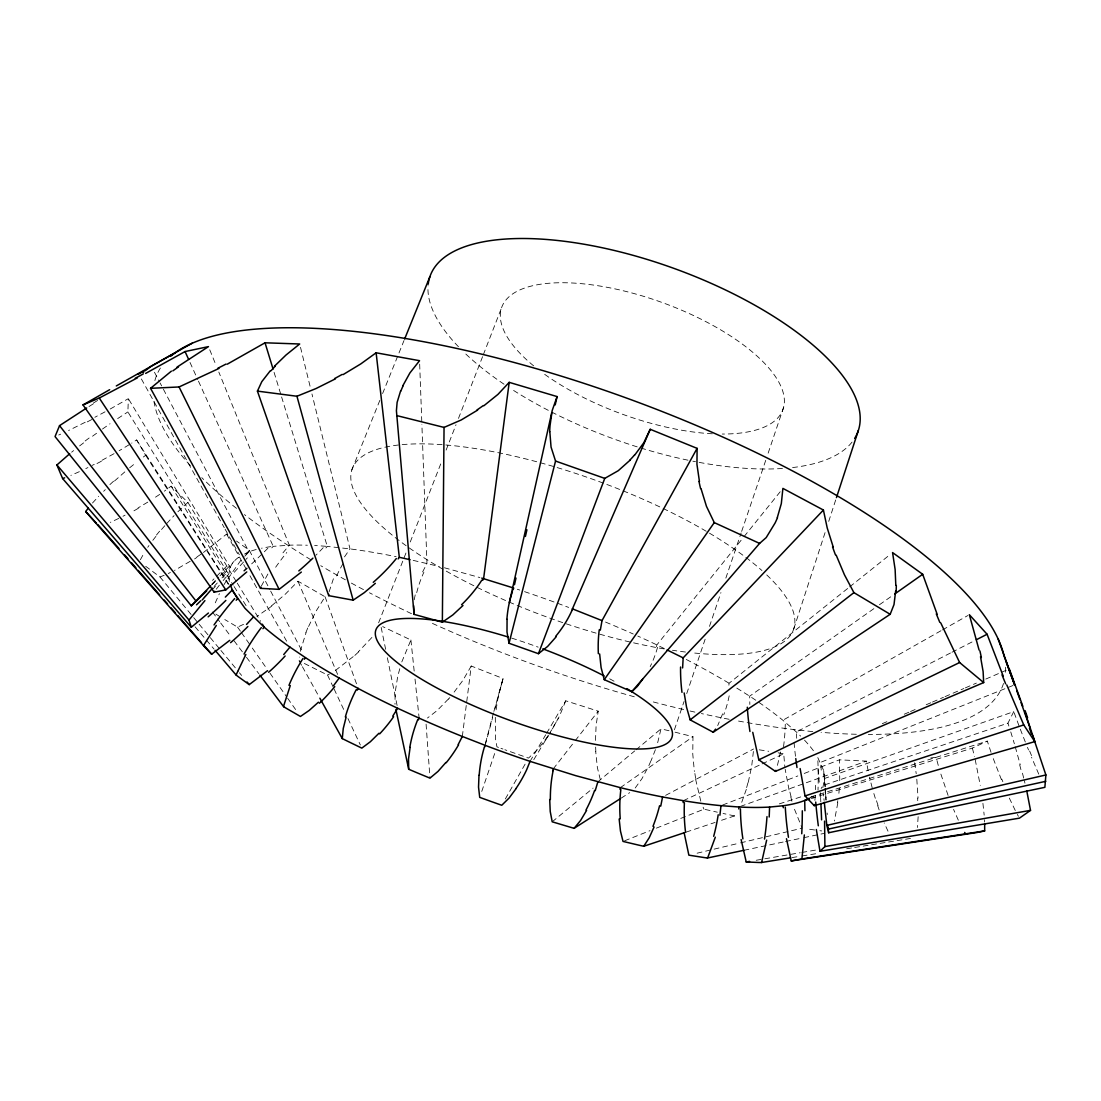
<?xml version="1.0" encoding="UTF-8"?>
<svg xmlns="http://www.w3.org/2000/svg" width="1101" height="1101" viewBox="0 0 1101 1101"><rect width="100%" height="100%" fill="white"/><g stroke="black" fill="none" stroke-linecap="round" stroke-linejoin="round"><path stroke-width="0.75" stroke-dasharray="5 3.75" d="M815.593 785.316L815.511 789.692M839.76 780.664L839.444 759.828L866.377 761.135L868.317 771.829M918.151 816.708L917.422 827.498M301.591 665.265L299.1 660.779L299.389 657.022M815.29 795.431L814.754 802.106M675.051 732.179L692.969 736.679L692.763 754.006L694.373 771.471M495.312 717.343L495.505 739.06L496.95 746.85L498.932 747.579M753.387 751.488L751.68 766.255L748.13 782.866M839.334 788.344L838.659 795.885M728.903 685.207L729.068 683.253L848.334 587.934M110.196 409.022L128.349 398.658L127.881 411.939L228.705 574.364A315.726 79.176 20 0 0 229.751 582.883M462.324 736.459L471.242 666.022L503.102 678.533L494.349 711.122M837.82 802.863L834.379 821.016M780.513 751.969L776.824 768.03M414.224 599.784L415.669 592.572M329.103 591.829L334.305 576.016M669.05 730.747L660.999 728.876L657.627 742.872M546.591 733.294L565.735 700.8L598.228 711.163L596.109 725.394L595.421 742.267M300.27 651.338L306.05 632.648M656.457 646.769L656.87 644.897L743.037 537.88M485.513 743.037L493.482 712.966M493.881 711.439L503.102 678.533L498.56 694.456L495.945 710.764A226.311 212.686 7.2 0 0 495.739 713.09M399.787 668.706L399.181 670.949A222.017 201.166 -17.1 0 0 397.571 677.321L395.108 692.68L394.998 704.268M485.169 745.349L492.601 717.646M746.327 789.334L741.042 804.212M793.752 628.919L825.612 530.93M828.723 521.392L836.457 497.611M401.796 661.935L410.907 639.984L382.708 626.607M783.733 406.957L767.314 455.649M674.404 729.798L684.051 701.502M686.721 693.602L705.135 639.241M709.484 626.386L720.935 592.586M725.848 578.094L741.124 532.994M741.661 531.384L765.745 460.301M481.756 791.426L495.34 751.598M565.735 700.8L559.487 716.132L551.505 730.541A224.865 210.429 40.5 0 1 550.28 732.523M722.614 713.833L717.701 725.6M681.23 709.773L681.904 707.833M655.412 749.657L651.104 760.626M483.311 354.77L502.235 306.05M405.952 553.019L378.62 622.808M410.26 541.967L441.79 461.195M446.111 450.089L456.02 424.725M458.484 418.394L482.706 356.339M215.287 602.798L219.416 593.632M351.825 469.934L380.051 399.842M822.901 787.6L824.429 778.517L1013.746 711.618L1007.938 723.164L822.764 785.508A315.726 79.176 20 0 1 821.126 788.509M382.597 393.552L398.369 354.494M399.002 352.953L403.998 340.567M261.322 586.117L268.424 573.043M308.583 626.497L315.946 611.344L325.084 596.783L303.05 584.08L297.972 581.259L285.434 594.072L271.589 605.784M422.619 571.914L426.968 563.451L421.876 424.27M140.377 559.748L144.286 552.619M471.242 666.022L462.833 680.459L452.786 693.891M505.345 798.954L526.017 762.525M533.792 759.676L548.298 735.606M549.138 734.161L558.427 718.251M530.049 761.355L545.724 734.766M545.766 739.955L548.188 735.84M227.921 578.768L240.954 560.161M344.503 556.886L350.008 548.89L311.955 393.965M547.94 736.074L538.499 748.611L528.521 758.107L504.891 749.74M721.568 820.259L734.546 815.924L735.606 814.368M147.74 547.293L148.965 545.532M216.25 589.214L219.526 584.975M152.819 540.316L156.824 535.21M553.266 768.87L574.171 742.033M575.217 740.698L598.228 711.163M744.125 536.545L780.747 491.074M282.957 552.812L289.357 545.188A315.726 79.176 20 0 1 307.372 545.229M635.194 787.999L641.979 778.613L648.393 766.613A221.604 197.409 61.3 0 0 651.021 760.585M223.159 580.557L226.971 576.084M161.53 529.526L164.985 525.507M371.918 637.451L358.307 651.875M325.937 547.968L327.3 546.413L350.008 548.89A315.726 79.176 20 0 1 396.126 556.652M245.881 554.202L249.321 550.335L236.495 541.045M92.498 503.019L98.705 496.262M448.424 699.011L437.138 710.544L427.449 718.031M166.746 523.512L174.068 515.626M244.766 556.28L248.977 551.835A315.726 79.176 20 0 1 256.96 549.303M227.274 575.878L228.705 574.364L230.233 567.387A315.726 79.176 20 0 1 240.169 556.225L238.697 557.725M271.782 547.871L273.227 546.344L289.357 545.188L218.81 372.042M211.722 584.273L218.755 577.062M219.939 575.851L234.004 561.427M223.076 574.653L230.233 567.387L128.349 398.658M214.53 582.044L212.039 584.535M177.894 511.759L187.913 502.428L171.123 486.174L164.324 491.184M103.645 491.28L105.311 489.642M212.094 584.383L215.768 580.819M114.504 481.013L125.225 471.531M228.003 535.072L226.6 534.095L203.355 552.578M353.201 656.636L334.924 670.839M597.843 781.861L634.685 750.951M635.993 749.85L660.999 728.876M129.643 467.801L136.414 462.337M552.207 821.8L593.081 788.11M71.634 452.181L73.602 450.598M849.683 586.861L889.883 554.725M79.616 445.905L85.658 441.322M143.336 457.025L145.662 455.305L136.607 439.96L131.666 443.152M265.795 610.215L256.891 616.505M92.525 436.216L97.466 432.61M102.462 429.046L110.031 423.747M873.85 608.674L749.671 696.162L749.836 704.461M879.438 604.752L893.393 594.925M620.358 787.655L692.969 736.679M201.125 554.12L196.639 557.147M159.673 494.418L152.585 499.097M117.669 418.586L127.881 411.939M621.184 798.129L629.744 792.637M190.225 561.29L174.453 570.456M89.002 406.517L93.585 403.668M129.175 444.708L119.128 450.763M147.795 502.111L138.107 507.905M940.983 630.735L782.866 720.247L782.88 722.256M942.484 629.896L967.834 615.542M114.064 453.667L101.388 460.617M105.049 411.829L94.837 417.279M665.61 795.362L753.524 748.997M122.982 516.259L125.074 515.158M92.154 465.42L94.259 464.347M304.371 663.476L327.534 675.009L329.419 674.046M950.452 653.017L796.298 731.931L796.697 738.262M951.98 652.232L974.88 640.507M85.217 422.261L68.606 430.505M808.822 798.39L812.937 796.326A315.726 79.176 20 0 0 813.804 795.748M244.532 554.051L248.977 551.835L160.058 382.887M85.782 468.613L87.915 467.567M118.784 518.392L110.293 522.383M243.541 624.35L237.555 627.116L224.81 619.56M991.038 752.355L987.322 741.111L972.376 748.102L811.217 798.431M168.288 573.483L170.352 572.52M683.322 800.688L760.543 764.603M762.085 763.888L783.706 753.786L784.834 766.654M79.355 471.668L70.863 475.398M58.752 435.005L60.651 434.166M882.3 723.674L887.007 721.65M904.251 714.219L908.958 712.182M910.527 711.507L918.358 708.136M926.202 704.75L930.909 702.727M932.478 702.053L943.447 697.318M945.016 696.644L963.829 688.524M965.398 687.85L976.367 683.115M985.78 679.069L1006.163 670.275M164.145 575.314L159.962 576.952L145.704 566.313M1013.03 685.496L820.617 762.346L821.47 772.985M624.611 840.792L650.003 830.663M656.361 828.145L703.966 809.166L717.329 812.194M722.586 805.037L797.826 775.93M804.225 773.452L839.444 759.828M740.423 806.414L866.377 761.135M686.116 832.108L715.086 822.419M779.329 803.881L802.078 796.477M810.887 796.986L987.322 741.111M697.112 853.192L738.854 843.256M740.533 842.871L802.175 828.186L793.807 807.583M743.987 850.289L784.462 841.756M785.563 841.522L802.189 838.012M803.854 837.668L823.809 833.457M756.208 860.266L800.179 852.738M801.858 852.449L817.038 849.848M791.936 857.596L800.413 856.234M802.106 855.959L819.061 853.22M846.683 848.761L853.055 847.729M854.679 847.467L861.464 846.38M863.156 846.105L869.941 845.004M871.634 844.728L879.135 843.517M880.126 843.366L887.447 842.182M888.603 841.99L895.774 840.834M897.081 840.627L904.086 839.499M905.559 839.251L912.412 838.15M930.785 757.942L936.125 757.35L939.057 768.36M819.928 830.705L821.69 830.938M814.63 829.989L807.528 828.984M759.25 749.822L768.732 751.295M778.118 752.823L783.706 753.786M734.546 815.924L723.054 813.46M413.178 560.381L439.189 566.437M444.419 567.772L479.926 577.571M500.927 748.308L502.909 749.024M664.164 648.503L656.87 644.897A315.726 79.176 20 0 0 637.809 636.061M299.1 660.779L300.862 661.673M220.117 616.725L213.952 612.954M736.817 688.111L749.671 696.162A315.726 79.176 20 0 1 782.866 720.247L796.298 731.931A315.726 79.176 20 0 1 800.606 736.115M195.097 626.813L213.979 649.012M159.962 576.952L192.634 616.34M193.721 617.647L198.07 622.905M199.157 624.212L219.842 649.163M220.929 650.471L238.353 671.486M239.44 672.794L241.614 675.422M212.424 612.005L219.649 621.611M220.682 622.987L229.971 635.346M234.1 640.837L245.454 655.935M246.486 657.311L258.873 673.771M237.555 627.116L240.513 631.3M241.491 632.69L251.317 646.659M252.294 648.049L266.057 667.605M269.993 673.179L286.7 696.919M287.678 698.309L296.527 710.874M136.607 439.96L228.705 584.108M145.662 455.305L228.251 584.232M171.123 486.174L233.206 585.126M234.114 586.572L246.899 606.94M187.913 502.428L236.343 581.645M237.238 583.117L260.565 621.267M817.782 757.598L823.589 770.356L825.048 786.664M226.6 534.095L246.61 569.795M249.941 575.74L286.632 641.195M141.382 378.964L224.26 527.682M225.099 529.182L239.33 554.725M1017.352 814.423L1018.397 816.309M302.431 666.766L319.029 696.699M154.457 372.234L159.26 381.359M249.321 550.335L269.883 589.627M270.681 591.141L302.293 651.599M1015.273 810.501L1009.245 797.936M888.012 831.2L884.158 822.86M327.534 675.009L333.369 687.451M334.098 689.006L345.04 712.347M347.957 718.568L360.357 745.005M958.324 820.19L953.562 809.373M190.005 362.449L197.767 379.597M198.469 381.152L273.227 546.344A315.726 79.176 20 0 0 261.46 548.243M703.099 807.198L703.966 809.166M1038.752 774.127L1031.554 757.268M297.972 581.259L339.177 678.051M209.754 349.801L216.223 365.683M1027.467 747.331L1028.54 749.946M1001.401 779.632L993.006 757.915M1025.32 742.019L1019.994 728.435M1018.948 725.669L1013.746 711.618M948.085 795.404L939.869 771.099M325.084 596.783L358.197 688.483M879.162 809.951L877.676 805.643M700.814 801.198L695.405 778.448M1007.938 723.164L1008.888 726.054M600.32 779.646L597.375 767.645L595.696 751.46M1010.759 731.917L1014.365 743.794M875.309 798.308L873.712 793.078M274.08 372.358L281.113 395.342M281.608 396.979L327.3 546.413A315.726 79.176 20 0 0 314.638 545.532M1015.246 746.781L1020.255 764.782M791.936 801.211L790.807 796.986M872.198 787.807L869.487 777.168M972.376 748.102L974.523 756.648M1022.457 773.205L1023.724 778.173M300.504 347.324L310.317 387.304M1024.357 780.692L1024.962 783.196M789.045 789.83L785.178 769.241M975.183 759.525L980.262 785.398M381.166 627.432L385.639 649.329M387.359 657.751L397.681 708.287M914.656 762.718L916.211 773.7M982.918 803.331L984.17 815.125M410.907 639.984L414.306 672.271M415.022 679.069L419.137 718.155M823.92 798.748L824.098 800.51M916.803 779.191L918.055 798.184M825.516 792.679L825.998 798.583M827.154 813.061L827.278 814.561M823.713 770.851L825.86 800.014M824.36 774.76L825.213 786.541M825.337 788.22L826.19 799.987M426.087 724.169L429.968 778.132M812.937 796.326L813.075 798.363M823.287 793.904L823.41 796.023M984.487 819.777L984.597 822.062M419.674 364.128L421.821 422.55M533.655 365.876A149.612 59.275 20 0 1 554.698 282.888A149.612 59.275 20 0 1 757.02 356.036A149.612 59.275 20 0 1 722.256 434.042M712.361 433.78A149.612 59.275 20 0 1 542.697 372.895M852.05 442.093A227.632 90.42 20 0 1 791.894 467.636M782.481 468.475A227.632 90.42 20 0 1 692.859 461.181M687.974 460.19A227.632 90.42 20 0 1 510.933 388.749M504.052 384.221A227.632 90.42 20 0 1 465.654 353.875M458.484 346.774A227.632 90.42 20 0 1 428.069 285.682M766.736 574.928A234.843 72.57 20 0 1 691.868 652.769M685.469 652.04A234.843 72.57 20 0 1 672.477 650.264M664.247 648.929A234.843 72.57 20 0 1 374.533 519.259A234.843 72.57 20 0 1 464.581 447.006A234.843 72.57 20 0 1 761.947 570.538M1003.506 683.46A450.626 141.079 20 0 1 868.317 734.436M856.344 734.271A450.626 141.079 20 0 1 821.057 732.316M812.786 731.587A450.626 141.079 20 0 1 735.743 720.549M729.165 719.297A450.626 141.079 20 0 1 701.392 713.558M694.896 712.113A450.626 141.079 20 0 1 690.079 711.012M683.638 709.512A450.626 141.079 20 0 1 650.939 701.323M634.314 696.795A450.626 141.079 20 0 1 430.009 622.299M411.513 613.697A450.626 141.079 20 0 1 369.468 592.765M363.481 589.613A450.626 141.079 20 0 1 351.37 583.103M345.397 579.814A450.626 141.079 20 0 1 320.735 565.694M310.909 559.79A450.626 141.079 20 0 1 244.436 514.594M236.495 508.373A450.626 141.079 20 0 1 201.786 477.669M190.363 465.695A450.626 141.079 20 0 1 153.589 398.314M154.883 380.574A450.626 141.079 20 0 1 160.939 367.211M1005.585 667.234A450.626 141.079 20 0 1 1005.419 673.757M1031.541 755.616A320.267 52.091 72.5 0 1 1028.554 748.35M1019.664 764.796A250.436 63.018 74.2 0 1 1021.852 773.15M1002.846 781.724A304.082 115.715 74.8 0 1 1001.772 779.081M917.642 798.046A230.632 131.969 76.2 0 1 917.725 800.702M878.061 805.505A271.231 195.015 71.9 0 1 875.694 798.197M837.792 800.702A224.824 158.145 74.8 0 1 837.531 802.725M791.124 796.931A257.07 212.314 65.3 0 1 789.376 789.775M747.937 782.77A221.783 179.821 70.7 0 1 746.148 789.238M695.639 778.435A245.014 218.893 53.5 0 1 694.607 771.457M595.834 751.46A234.664 218.356 34.9 0 1 595.655 747.084M449.814 697.607A232.421 217.613 11.5 0 1 448.52 699.094M358.472 652.012A242.426 219.608 -9.4 0 1 353.352 656.774M305.872 632.621A221.466 184.748 -28.8 0 1 308.404 626.455M271.796 606.004A254.014 215.245 -22.8 0 1 265.988 610.436M224.04 584.631A223.847 164.242 -33.9 0 1 227.632 578.686M196.845 557.45A267.667 201.056 -30.7 0 1 194.588 558.936M156.425 535.086A228.994 139.359 -35.9 0 1 161.131 529.375M138.286 508.332A283.287 173.449 -34.4 0 1 131.391 512.24M109.894 484.619A236.908 109.384 -36 0 1 114.036 480.779M101.402 461.209A300.05 129.725 -35.1 0 1 94.246 464.939M85.135 440.992A247.532 73.519 -34.7 0 1 92.057 435.845M91.713 419.577A316.565 69.611 -33.3 0 1 84.571 423.252M93.365 403.062A260.703 31.282 -31.9 0 1 98.484 399.911M416.715 592.641A187.17 137.639 -8.3 0 1 423.899 572.162M517.319 589.241A315.726 79.176 20 0 1 519.713 590.04M524.53 591.65A315.726 79.176 20 0 1 568.639 607.422M605.522 622.065A315.726 79.176 20 0 1 633.254 634.011M686.253 659.458A315.726 79.176 20 0 1 729.068 683.253M804.528 740.161A315.726 79.176 20 0 1 814.891 752.74M336.645 575.919A187.129 112.591 -25.2 0 1 343.099 563.464M323.199 547.706A159.37 70.781 -33.3 0 1 315.946 555.179M275.649 567.235A185.092 74.964 -35.8 0 1 286.769 552.509M267.873 548.257A153.466 37.062 -40.2 0 1 249.982 565.432M234.307 572.259A181.183 30.456 -42.6 0 1 247.353 557.89M226.324 566.533A147.74 3.358 -44.9 0 1 212.479 580.378M215.452 586.434A175.857 14.808 -46.9 0 1 212.094 589.737M207.153 594.568A175.857 14.808 -46.9 0 1 203.933 597.692M214.144 586.434A142.552 28.007 -48.1 0 1 217.269 582.993M221.989 577.887A142.552 28.007 -48.1 0 1 226.71 572.878M820.617 798.266A153.3 17.602 87.5 0 1 820.809 801.927M820.768 797.661A158.998 16.625 83.8 0 1 820.011 790.188M819.24 782.164A158.998 16.625 83.8 0 1 817.864 766.324M817.878 760.805A169.485 42.168 80.3 0 1 818.002 790.174M795.486 756.236A165.246 52.559 78.4 0 1 794.027 742.335M785.274 724.238A172.871 81.735 72.5 0 1 783.43 747.359M729.179 695.818A174.508 113.403 60.2 0 1 723.742 714.81M657.558 647.305A174.357 132.285 41 0 1 650.196 666.614M511.662 638.112A157.498 39.237 20 0 1 538.169 647.14M609.679 678.822A157.498 39.237 20 0 1 614.055 681.202"/><path stroke-width="1.5" d="M549.826 431.757L551.05 447.061L555.551 461.058L509.034 643.259L538.444 653.691L547.624 646.438L556.184 636.777M895.801 585.126L895.127 569.465L892.567 552.578L922.693 574.282L937.226 614.454M549.716 799.505L550.225 811.478L552.207 821.8L574.089 828.337L619.753 799.037M413.604 605.66L414.059 614.372L442.354 622.175L444.047 427.408L461.154 420.004L477.628 410.109M378.964 733.252L370.321 741.771L361.816 748.116L348.301 741.579L342.273 738.592L343.251 728.518L346.141 717.081M738.785 808.946L738.799 806.992L720.99 805.657A315.726 79.176 20 0 1 683.322 800.688L662.568 796.959A315.726 79.176 20 0 1 620.358 787.655L575.658 775.641L530.049 761.355A315.726 79.176 20 0 1 485.169 745.349L462.324 736.459A315.726 79.176 20 0 1 419.137 718.155L397.681 708.287A315.726 79.176 20 0 1 358.197 688.483L339.177 678.051A315.726 79.176 20 0 1 305.459 657.641L289.962 647.14A315.726 79.176 20 0 1 264.144 627.13L244.986 608.303L231.967 590.026M809.593 798.941L804.707 800.468A315.726 79.176 20 0 1 783.224 805.739L769.585 807.061L769.2 817.011M816.336 829.493L819.984 851.293L824.91 846.586L824.566 821.153M786.472 838.714L791.247 860.927L976.697 832.562L984.666 830.911L984.666 824.319M682.606 667.935L683.17 657.875L823.41 510.038L782.894 488.39L781.325 503.597L777.292 517.621M752.754 732.33L758.823 759.841L775.421 771.374L983.675 682.579L983.11 671.527L980.509 656.623M804.349 834.943L801.9 858.931L791.247 860.927M895.636 591.113L894.012 604.559L890.172 614.289L713.2 732.234L690.176 719.875L686.542 707.186L684.161 692.928M375.331 583.351L364.17 592.737L353.16 600.169L328.717 595.655L328.786 594.402M507.066 619.354L506.997 632.015L509.034 643.259M683.184 802.574L683.322 800.688M824.277 802.285L826.823 825.378L828.654 832.755L1044.877 787.325L1045.881 774.966L1032.821 735.867M720.99 805.657L719.903 815.235M478.99 775.283L478.536 787.091L479.719 797.372L492.175 801.872L501.767 805.258L509.116 798.019L516.135 788.55M571.68 610.601L650.223 429.294L697.098 448.368L696.947 464.374L699.452 481.577M555.207 404.907L557.092 396.58L509.199 382.35L483.6 578.658L482.651 580.351M600.32 630.171L602.013 620.606L697.098 448.368M318.437 702.204L309.243 710.393L300.449 716.462L286.7 708.535L283.631 706.718L283.852 705.328L290.279 685.593M620.083 789.5L620.358 787.655M766.654 840.118L761.892 861.161L761.41 862.523L758.644 862.482L746.217 861.973L741.124 839.554M1025.306 713.283L1034.802 741.62L814.272 805.684L814.451 804.528M662.568 796.959L660.738 806.166M410.109 747.414L408.512 759.043L408.705 769.255L416.66 772.627L429.968 778.132L438.005 771.402L445.905 762.456M557.092 396.58L552.179 410.59L550.046 425.55A339.989 189.592 20.2 0 0 549.688 431.716M509.35 602.646L551.725 412.682M514.484 584.727L515.984 578.066M525.411 536.448L526.925 529.787M552.826 770.659L553.266 768.87M597.843 781.861L595.214 790.697M715.306 837.2L708.081 856.771L707.393 858.009L703.979 857.528L688.868 855.16L684.12 832.673M328.717 595.655L257.428 391.116L261.804 381.662L270.282 370.762M267.571 670.688L249.239 684.616L238.518 676.881L236.206 675.133L236.646 673.757L245.853 654.476M836.457 497.611L858.34 430.491M512.392 591.622L510.699 597.086A185.56 146.405 15.6 0 0 506.9 619.326M484.578 747.07L485.169 745.349M301.344 572.066L279.117 589.352L260.51 588.347L260.896 587.246M530.049 761.355L526.636 769.819A140.611 138.217 71.7 0 1 516.025 788.467M650.223 429.294L643.782 442.795L634.561 455.277M538.444 653.691L604.752 478.385L618.253 470.705L630.24 460.039M400.544 391.116L397.117 402.388L396.415 410.673L414.059 614.372M513.038 589.833L513.727 588.058L481.756 578.121M654.077 826.975L649.218 837.751L643.741 846.27L638.58 845.1L623.028 841.425L620.469 831.09L619.161 818.993M404.631 339.025L429.817 276.901M418.394 719.834L419.137 718.155M775.421 771.374L775.916 770.301M462.324 736.459L458.14 744.606M402.787 385.832L409.889 372.964L419.55 360.688L376.129 352.788L360.811 363.894L343.085 374.615M229.765 640.328L211.667 654.228L205.392 647.705L203.492 645.558L216.291 625.464M586.585 810.405L580.571 820.493L574.089 828.337M357.288 690.121L358.197 688.483M397.681 708.287L392.754 716.145M86.704 407.962L59.55 425.633L55.05 436.574L191.313 605.825L206.727 590.879M191.313 605.825L210.786 585.787M642.599 679.276L637.218 686.515L631.809 691.676L604.256 679.661L601.091 667.55L599.646 653.966M304.385 659.224L305.459 657.641M109.673 389.685L83.015 404.907L214.144 592.187L214.805 591.223M339.177 678.051L333.548 685.675M604.256 679.661L714.274 522.603L706.484 506.391L701.048 488.734M715.595 729.11L713.2 732.234M398.135 558.909L399.319 557.299L376.129 352.788M86.511 512.474L85.699 511.538L88.259 508.125M208.433 613.023L191.285 627.253L189 620.042L204.924 600.609M262.933 628.685L264.144 627.13L262.355 624.198M289.962 647.14L283.714 654.572M509.199 382.35L497.927 394.406L483.862 405.746M631.809 691.676L759.594 543.412L766.2 537.591L775.118 522.961A344.985 185.477 32.7 0 0 777.457 517.718M236.192 600.238L237.541 598.71L232.394 589.861A315.726 79.176 20 0 1 230.357 584.851M253.285 617.138L246.541 624.432M260.51 588.347L150.548 388.323L171.384 371.133M232.394 589.861L225.333 597.1M274.438 366.234L286.012 355.017L299.678 343.994L265.038 342.796L227.233 364.197M462.998 605.495L452.814 614.936L442.354 622.175M191.285 627.253L62.633 478.563L56.908 464.966L69.68 453.763M143.102 372.62L143.804 371.973M246.775 571.942L225.788 589.902L214.144 592.187M1026.738 790.752L1030.522 810.364L1019.457 818.153L819.984 851.293M145.236 370.734L151.25 366.138L192.317 343.14M690.176 719.875L853.908 592.627L890.172 614.289M894.783 593.934L922.693 574.282M177.027 367.115L208.461 346.622L185.064 351.549L145.635 373.418M116.293 385.942L175.045 352.857M137.35 377.891L99.269 398.039L83.015 404.907M335.461 378.827L316.001 388.557L296.94 396.25L257.428 391.116M976.394 639.722L987.088 634.259L1003.231 676.152M218.948 368.463L179.064 386.96L150.548 388.323M808.822 798.39L804.707 800.468L804.927 810.735M758.823 759.841L959.618 662.527L983.675 682.579M62.633 478.563L64.656 477.834M643.741 846.27L684.285 832.728M800.11 768.553L805.037 795.913L1023.751 724.926L1034.802 741.62M826.823 825.378L1045.881 774.966M1045.799 781.311L828.021 829.163L827.759 825.736M707.393 858.009L743.987 850.289M824.91 846.586L1030.522 810.364M746.217 861.973L749.588 861.395M761.41 862.523L790.229 857.872M801.9 858.931L984.666 830.911M399.319 557.299L410.095 559.693M397.007 415.655L444.047 427.408M555.551 461.058L604.752 478.385M572.355 608.825L602.013 620.606M714.274 522.603L759.594 543.412M667.096 649.934L683.17 657.875M805.037 795.913L814.272 805.684M97.838 524.64L118.949 548.463M96.448 523.223L86.924 512.942M85.699 511.538L203.492 645.558M124.592 554.918L127.991 558.785M131.377 562.652L135.905 567.813M138.162 570.387L159.659 594.898M164.173 600.059L167.572 603.926M170.958 607.793L175.486 612.954M177.743 615.542L201.497 642.626M203.754 645.2L211.667 654.228M56.908 464.966L189 620.042M215.094 650.319L236.206 675.133M247.064 681.987L249.239 684.616M987.088 634.259L969.334 614.688L979.078 650.044M59.55 425.633L195.772 600.747M259.905 675.147L283.631 706.718M99.269 398.039L225.788 589.902M964.682 832.439L965.811 834.338M853.908 592.627L844.426 574.75L836.182 555.152M319.854 698.185L342.273 738.592M959.618 662.527L940.777 622.96M179.064 386.96L279.117 589.352M998.249 639.282L1014.379 683.845M185.064 351.549L188.601 359.339M1023.751 724.926L1006.782 684.905M1009.3 668.926L1022.815 706.25M1006.438 662.623L1014.613 684.863L1004.002 655.783A450.626 141.079 20 0 0 622.244 396.511A450.626 141.079 20 0 0 170.889 356.146M1016.746 690.699L1019.98 699.63M1021.067 702.658L1029.779 727.169M833.278 547.197L827.223 527.971L823.41 510.038M265.038 342.796L273.076 369.069M296.94 396.25L353.16 600.169M395.906 709.498L408.705 769.255M828.296 827.622L828.489 830.264M828.571 831.53L828.654 832.755M783.224 805.739L783.306 807.749M428.22 284.182A227.632 90.42 20 0 1 673.743 268.314A227.632 90.42 20 0 1 854.665 438.377M483.311 405.553A325.731 161.985 -0.1 0 1 477.05 409.902M634.355 455.195A337.801 186.909 15.5 0 1 630.006 459.943M700.566 488.555A328.993 170.572 36.5 0 1 698.984 481.412M835.439 554.821A314.033 131.652 49.6 0 1 832.535 546.839M896.31 585.498A346.856 153.411 48.1 0 1 896.118 591.471M939.841 622.423A297.064 82.203 59.4 0 1 936.277 613.863M979.945 650.952A343.127 94.934 59.8 0 1 981.363 657.545M1005.64 683.831A279.998 30.14 66.3 0 1 1002.02 674.899M1025.086 710.654A333.892 21.786 67.6 0 1 1027.591 717.769M1029.449 728.146A264.185 19.199 71.1 0 1 1031.527 734.106M138.038 374.395A330.988 2.697 -29.2 0 1 143.832 371.12M143.254 373.941A276.09 16.845 -27.6 0 1 135.258 378.262M172.843 370.872A341.406 77.469 -22.1 0 1 178.486 366.867M226.022 364.073A292.949 68.661 -21.3 0 1 217.778 368.285M270.997 370.776A346.498 141.038 -11.5 0 1 275.167 366.261M342.191 374.409A310.097 119.5 -12.4 0 1 334.58 378.579M400.792 391.158A345.934 180.55 3.1 0 1 403.076 385.873M481.839 580.117A169.595 124.152 -6.8 0 1 461.58 604.724M571.859 610.683A172.719 135.629 16 0 1 555.606 636.419M396.332 558.524A164.957 101.168 -22.8 0 1 373.253 582.333M312.904 558.152A159.37 70.781 -33.3 0 1 298.811 570.924M246.885 568.267A153.466 37.062 -40.2 0 1 244.092 570.786M200.781 600.733A175.857 14.808 -46.9 0 1 196.529 604.807M202.226 599.976A142.552 28.007 -48.1 0 1 212.589 588.168M769.585 807.061A315.726 79.176 20 0 1 738.799 806.992M225.856 600.43A169.719 55.793 -49.7 0 1 208.158 616.849M214.034 624.928A138.175 55.738 -50.2 0 1 234.623 598.6M247.89 626.497A163.361 89.346 -51 0 1 230.591 642.667M244.05 654.077A134.749 79.272 -51.3 0 1 261.309 627.584M285.131 655.99A157.292 114.187 -50.6 0 1 268.616 672.271M288.971 685.345A132.368 98.484 -51.3 0 1 302.981 658.494M334.759 686.625A151.91 130.441 -47.4 0 1 319.386 703.25M345.342 716.957A131.06 113.431 -49.2 0 1 356.229 689.653M393.621 716.71A147.479 138.932 -37.8 0 1 379.652 733.885M409.806 747.386A130.813 124.179 -42.5 0 1 417.747 719.6M458.566 744.84A143.736 141.148 -13.9 0 1 446.235 762.704M479.183 775.297A131.556 130.606 1.1 0 1 484.399 747.015M550.362 799.519A134.831 130.785 65.4 0 1 553.115 770.728M594.609 790.435A139.937 129.051 87.3 0 1 585.993 810.033M620.235 818.91A138.244 126.395 82.3 0 1 620.84 789.623M659.568 805.739A140.322 115.481 -88.8 0 1 652.976 826.328M685.579 832.411A142.511 115.77 88.6 0 1 684.395 802.684M718.196 814.754A141.878 97.549 -87.9 0 1 713.682 836.32M742.9 838.907A147.589 97.893 -89.4 0 1 740.423 808.877M766.984 816.612A144.603 75.212 -88.4 0 1 764.521 839.058M788.454 837.283A153.259 72.198 -89.7 0 1 785.288 807.212M802.299 810.79A148.442 48.472 -90 0 1 801.748 833.746M818.318 825.791A159.122 38.92 88.5 0 1 815.717 802.051M820.906 803.758A153.3 17.602 87.5 0 1 821.594 819.846M796.986 767.507A165.246 52.559 78.4 0 1 795.775 758.589M749.946 731.491A171.632 87.502 70.5 0 1 747.304 707.227M681.973 692.35A177.605 117.669 58.4 0 1 680.569 667.027M598.352 653.691A182.408 138.712 40.2 0 1 599.247 629.8M626.868 688.62A157.498 39.237 20 0 1 604.243 745.914A157.498 39.237 20 0 1 383.671 649.975A157.498 39.237 20 0 1 508.401 637.094M542.821 648.874A157.498 39.237 20 0 1 604.27 675.973"/></g></svg>
